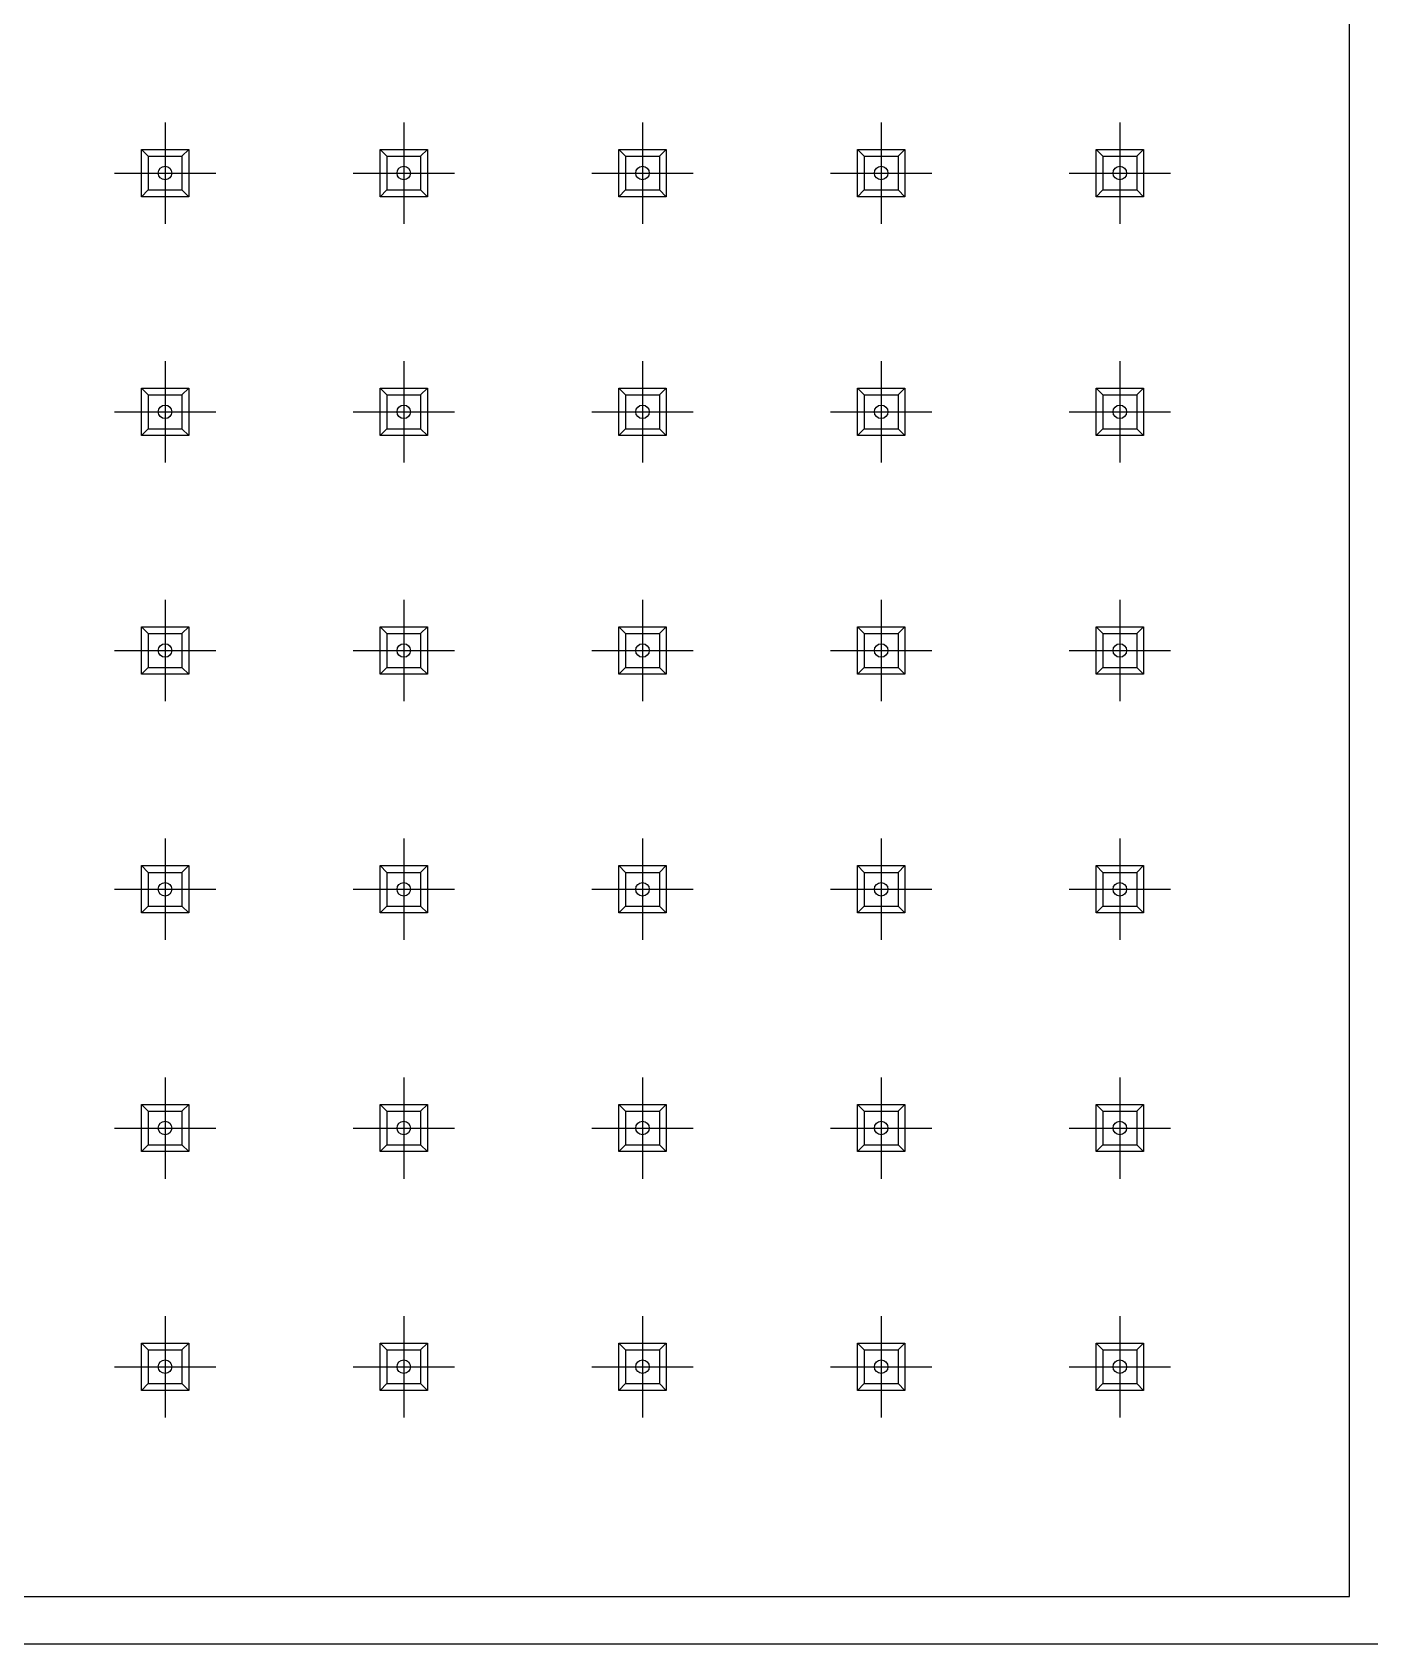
# Model space of a CAD drawing. Extents: x 16296677351 to 16296678444, y -37409617429 to -37409616628.
# Drawn here: x 16296677790.5 to 16296677889.5, y -37409617278.6 to -37409617159.3 of the extents above; entities that cross this region are included whole.
import ezdxf

# ---------------------------------------------------------------- set-up
doc = ezdxf.new("R2010")
doc.units = 0
doc.header["$LTSCALE"] = 10
doc.header["$MEASUREMENT"] = 0
doc.linetypes.add('CENTER', pattern=[2, 1.25, -0.25, 0.25, -0.25])
doc.layers.get('0').update_dxf_attribs({"linetype": 'CONTINUOUS'})

msp = doc.modelspace()

# ---------------------------------------------------------------- linework, layer by layer
for p, q in [((16296677887.97962, -37409617275.052567), (16296677887.97962, -37409617082.052567)), ((16296677798.56295, -37409617167.969231), (16296677802.06295, -37409617167.969231)), ((16296677798.56295, -37409617171.469231), (16296677798.56295, -37409617167.969231)), ((16296677799.06295, -37409617168.469231), (16296677798.56295, -37409617167.969231)), ((16296677799.06295, -37409617168.469231), (16296677799.06295, -37409617170.969231)), ((16296677799.06295, -37409617168.469231), (16296677801.56295, -37409617168.469231)), ((16296677801.56295, -37409617168.469231), (16296677802.06295, -37409617167.969231)), ((16296677801.56295, -37409617168.469231), (16296677801.56295, -37409617170.969231)), ((16296677802.06295, -37409617167.969231), (16296677802.06295, -37409617171.469231)), ((16296677816.22962, -37409617167.969231), (16296677819.72962, -37409617167.969231)), ((16296677816.22962, -37409617171.469231), (16296677816.22962, -37409617167.969231)), ((16296677816.72962, -37409617168.469231), (16296677816.22962, -37409617167.969231)), ((16296677816.72962, -37409617168.469231), (16296677816.72962, -37409617170.969231)), ((16296677816.72962, -37409617168.469231), (16296677819.22962, -37409617168.469231)), ((16296677819.22962, -37409617168.469231), (16296677819.72962, -37409617167.969231)), ((16296677819.22962, -37409617168.469231), (16296677819.22962, -37409617170.969231)), ((16296677819.72962, -37409617167.969231), (16296677819.72962, -37409617171.469231)), ((16296677833.89629, -37409617167.969231), (16296677837.39629, -37409617167.969231)), ((16296677833.89629, -37409617171.469231), (16296677833.89629, -37409617167.969231)), ((16296677834.39629, -37409617168.469231), (16296677833.89629, -37409617167.969231)), ((16296677834.39629, -37409617168.469231), (16296677834.39629, -37409617170.969231)), ((16296677834.39629, -37409617168.469231), (16296677836.89629, -37409617168.469231)), ((16296677836.89629, -37409617168.469231), (16296677837.39629, -37409617167.969231)), ((16296677836.89629, -37409617168.469231), (16296677836.89629, -37409617170.969231)), ((16296677837.39629, -37409617167.969231), (16296677837.39629, -37409617171.469231)), ((16296677851.56295, -37409617167.969231), (16296677855.06295, -37409617167.969231)), ((16296677851.56295, -37409617171.469231), (16296677851.56295, -37409617167.969231)), ((16296677852.06295, -37409617168.469231), (16296677851.56295, -37409617167.969231)), ((16296677852.06295, -37409617168.469231), (16296677852.06295, -37409617170.969231)), ((16296677852.06295, -37409617168.469231), (16296677854.56295, -37409617168.469231)), ((16296677854.56295, -37409617168.469231), (16296677855.06295, -37409617167.969231)), ((16296677854.56295, -37409617168.469231), (16296677854.56295, -37409617170.969231)), ((16296677855.06295, -37409617167.969231), (16296677855.06295, -37409617171.469231)), ((16296677869.22962, -37409617167.969231), (16296677872.72962, -37409617167.969231)), ((16296677869.22962, -37409617171.469231), (16296677869.22962, -37409617167.969231)), ((16296677869.72962, -37409617168.469231), (16296677869.22962, -37409617167.969231)), ((16296677869.72962, -37409617168.469231), (16296677869.72962, -37409617170.969231)), ((16296677869.72962, -37409617168.469231), (16296677872.22962, -37409617168.469231)), ((16296677872.22962, -37409617168.469231), (16296677872.72962, -37409617167.969231)), ((16296677872.22962, -37409617168.469231), (16296677872.22962, -37409617170.969231)), ((16296677872.72962, -37409617167.969231), (16296677872.72962, -37409617171.469231)), ((16296677799.06295, -37409617170.969231), (16296677798.56295, -37409617171.469231)), ((16296677799.06295, -37409617170.969231), (16296677801.56295, -37409617170.969231)), ((16296677801.56295, -37409617170.969231), (16296677802.06295, -37409617171.469231)), ((16296677816.72962, -37409617170.969231), (16296677816.22962, -37409617171.469231)), ((16296677816.72962, -37409617170.969231), (16296677819.22962, -37409617170.969231)), ((16296677819.22962, -37409617170.969231), (16296677819.72962, -37409617171.469231)), ((16296677834.39629, -37409617170.969231), (16296677833.89629, -37409617171.469231)), ((16296677834.39629, -37409617170.969231), (16296677836.89629, -37409617170.969231)), ((16296677836.89629, -37409617170.969231), (16296677837.39629, -37409617171.469231)), ((16296677852.06295, -37409617170.969231), (16296677851.56295, -37409617171.469231)), ((16296677852.06295, -37409617170.969231), (16296677854.56295, -37409617170.969231)), ((16296677854.56295, -37409617170.969231), (16296677855.06295, -37409617171.469231)), ((16296677869.72962, -37409617170.969231), (16296677869.22962, -37409617171.469231)), ((16296677869.72962, -37409617170.969231), (16296677872.22962, -37409617170.969231)), ((16296677872.22962, -37409617170.969231), (16296677872.72962, -37409617171.469231)), ((16296677802.06295, -37409617171.469231), (16296677798.56295, -37409617171.469231)), ((16296677819.72962, -37409617171.469231), (16296677816.22962, -37409617171.469231)), ((16296677837.39629, -37409617171.469231), (16296677833.89629, -37409617171.469231)), ((16296677855.06295, -37409617171.469231), (16296677851.56295, -37409617171.469231)), ((16296677872.72962, -37409617171.469231), (16296677869.22962, -37409617171.469231)), ((16296677798.56295, -37409617185.635902), (16296677802.06295, -37409617185.635902)), ((16296677798.56295, -37409617189.135902), (16296677798.56295, -37409617185.635902)), ((16296677799.06295, -37409617186.135902), (16296677798.56295, -37409617185.635902)), ((16296677799.06295, -37409617186.135902), (16296677799.06295, -37409617188.635902)), ((16296677799.06295, -37409617186.135902), (16296677801.56295, -37409617186.135902)), ((16296677801.56295, -37409617186.135902), (16296677802.06295, -37409617185.635902)), ((16296677801.56295, -37409617186.135902), (16296677801.56295, -37409617188.635902)), ((16296677802.06295, -37409617185.635902), (16296677802.06295, -37409617189.135902)), ((16296677816.22962, -37409617185.635902), (16296677819.72962, -37409617185.635902)), ((16296677816.22962, -37409617189.135902), (16296677816.22962, -37409617185.635902)), ((16296677816.72962, -37409617186.135902), (16296677816.22962, -37409617185.635902)), ((16296677816.72962, -37409617186.135902), (16296677816.72962, -37409617188.635902)), ((16296677816.72962, -37409617186.135902), (16296677819.22962, -37409617186.135902)), ((16296677819.22962, -37409617186.135902), (16296677819.72962, -37409617185.635902)), ((16296677819.22962, -37409617186.135902), (16296677819.22962, -37409617188.635902)), ((16296677819.72962, -37409617185.635902), (16296677819.72962, -37409617189.135902)), ((16296677833.89629, -37409617185.635902), (16296677837.39629, -37409617185.635902)), ((16296677833.89629, -37409617189.135902), (16296677833.89629, -37409617185.635902)), ((16296677834.39629, -37409617186.135902), (16296677833.89629, -37409617185.635902)), ((16296677834.39629, -37409617186.135902), (16296677834.39629, -37409617188.635902)), ((16296677834.39629, -37409617186.135902), (16296677836.89629, -37409617186.135902)), ((16296677836.89629, -37409617186.135902), (16296677837.39629, -37409617185.635902)), ((16296677836.89629, -37409617186.135902), (16296677836.89629, -37409617188.635902)), ((16296677837.39629, -37409617185.635902), (16296677837.39629, -37409617189.135902)), ((16296677851.56295, -37409617185.635902), (16296677855.06295, -37409617185.635902)), ((16296677851.56295, -37409617189.135902), (16296677851.56295, -37409617185.635902)), ((16296677852.06295, -37409617186.135902), (16296677851.56295, -37409617185.635902)), ((16296677852.06295, -37409617186.135902), (16296677852.06295, -37409617188.635902)), ((16296677852.06295, -37409617186.135902), (16296677854.56295, -37409617186.135902)), ((16296677854.56295, -37409617186.135902), (16296677855.06295, -37409617185.635902)), ((16296677854.56295, -37409617186.135902), (16296677854.56295, -37409617188.635902)), ((16296677855.06295, -37409617185.635902), (16296677855.06295, -37409617189.135902)), ((16296677869.22962, -37409617185.635902), (16296677872.72962, -37409617185.635902)), ((16296677869.22962, -37409617189.135902), (16296677869.22962, -37409617185.635902)), ((16296677869.72962, -37409617186.135902), (16296677869.22962, -37409617185.635902)), ((16296677869.72962, -37409617186.135902), (16296677869.72962, -37409617188.635902)), ((16296677869.72962, -37409617186.135902), (16296677872.22962, -37409617186.135902)), ((16296677872.22962, -37409617186.135902), (16296677872.72962, -37409617185.635902)), ((16296677872.22962, -37409617186.135902), (16296677872.22962, -37409617188.635902)), ((16296677872.72962, -37409617185.635902), (16296677872.72962, -37409617189.135902)), ((16296677799.06295, -37409617188.635902), (16296677798.56295, -37409617189.135902)), ((16296677799.06295, -37409617188.635902), (16296677801.56295, -37409617188.635902)), ((16296677801.56295, -37409617188.635902), (16296677802.06295, -37409617189.135902)), ((16296677816.72962, -37409617188.635902), (16296677816.22962, -37409617189.135902)), ((16296677816.72962, -37409617188.635902), (16296677819.22962, -37409617188.635902)), ((16296677819.22962, -37409617188.635902), (16296677819.72962, -37409617189.135902)), ((16296677834.39629, -37409617188.635902), (16296677833.89629, -37409617189.135902)), ((16296677834.39629, -37409617188.635902), (16296677836.89629, -37409617188.635902)), ((16296677836.89629, -37409617188.635902), (16296677837.39629, -37409617189.135902)), ((16296677852.06295, -37409617188.635902), (16296677851.56295, -37409617189.135902)), ((16296677852.06295, -37409617188.635902), (16296677854.56295, -37409617188.635902)), ((16296677854.56295, -37409617188.635902), (16296677855.06295, -37409617189.135902)), ((16296677869.72962, -37409617188.635902), (16296677869.22962, -37409617189.135902)), ((16296677869.72962, -37409617188.635902), (16296677872.22962, -37409617188.635902)), ((16296677872.22962, -37409617188.635902), (16296677872.72962, -37409617189.135902)), ((16296677802.06295, -37409617189.135902), (16296677798.56295, -37409617189.135902)), ((16296677819.72962, -37409617189.135902), (16296677816.22962, -37409617189.135902)), ((16296677837.39629, -37409617189.135902), (16296677833.89629, -37409617189.135902)), ((16296677855.06295, -37409617189.135902), (16296677851.56295, -37409617189.135902)), ((16296677872.72962, -37409617189.135902), (16296677869.22962, -37409617189.135902)), ((16296677798.56295, -37409617203.302567), (16296677802.06295, -37409617203.302567)), ((16296677798.56295, -37409617206.802567), (16296677798.56295, -37409617203.302567)), ((16296677799.06295, -37409617203.802567), (16296677798.56295, -37409617203.302567)), ((16296677799.06295, -37409617203.802567), (16296677799.06295, -37409617206.302567)), ((16296677799.06295, -37409617203.802567), (16296677801.56295, -37409617203.802567)), ((16296677801.56295, -37409617203.802567), (16296677802.06295, -37409617203.302567)), ((16296677801.56295, -37409617203.802567), (16296677801.56295, -37409617206.302567)), ((16296677802.06295, -37409617203.302567), (16296677802.06295, -37409617206.802567)), ((16296677816.22962, -37409617203.302567), (16296677819.72962, -37409617203.302567)), ((16296677816.22962, -37409617206.802567), (16296677816.22962, -37409617203.302567)), ((16296677816.72962, -37409617203.802567), (16296677816.22962, -37409617203.302567)), ((16296677816.72962, -37409617203.802567), (16296677816.72962, -37409617206.302567)), ((16296677816.72962, -37409617203.802567), (16296677819.22962, -37409617203.802567)), ((16296677819.22962, -37409617203.802567), (16296677819.72962, -37409617203.302567)), ((16296677819.22962, -37409617203.802567), (16296677819.22962, -37409617206.302567)), ((16296677819.72962, -37409617203.302567), (16296677819.72962, -37409617206.802567)), ((16296677833.89629, -37409617203.302567), (16296677837.39629, -37409617203.302567)), ((16296677833.89629, -37409617206.802567), (16296677833.89629, -37409617203.302567)), ((16296677834.39629, -37409617203.802567), (16296677833.89629, -37409617203.302567)), ((16296677834.39629, -37409617203.802567), (16296677834.39629, -37409617206.302567)), ((16296677834.39629, -37409617203.802567), (16296677836.89629, -37409617203.802567)), ((16296677836.89629, -37409617203.802567), (16296677837.39629, -37409617203.302567)), ((16296677836.89629, -37409617203.802567), (16296677836.89629, -37409617206.302567)), ((16296677837.39629, -37409617203.302567), (16296677837.39629, -37409617206.802567)), ((16296677851.56295, -37409617203.302567), (16296677855.06295, -37409617203.302567)), ((16296677851.56295, -37409617206.802567), (16296677851.56295, -37409617203.302567)), ((16296677852.06295, -37409617203.802567), (16296677851.56295, -37409617203.302567)), ((16296677852.06295, -37409617203.802567), (16296677852.06295, -37409617206.302567)), ((16296677852.06295, -37409617203.802567), (16296677854.56295, -37409617203.802567)), ((16296677854.56295, -37409617203.802567), (16296677855.06295, -37409617203.302567)), ((16296677854.56295, -37409617203.802567), (16296677854.56295, -37409617206.302567)), ((16296677855.06295, -37409617203.302567), (16296677855.06295, -37409617206.802567)), ((16296677869.22962, -37409617203.302567), (16296677872.72962, -37409617203.302567)), ((16296677869.22962, -37409617206.802567), (16296677869.22962, -37409617203.302567)), ((16296677869.72962, -37409617203.802567), (16296677869.22962, -37409617203.302567)), ((16296677869.72962, -37409617203.802567), (16296677869.72962, -37409617206.302567)), ((16296677869.72962, -37409617203.802567), (16296677872.22962, -37409617203.802567)), ((16296677872.22962, -37409617203.802567), (16296677872.72962, -37409617203.302567)), ((16296677872.22962, -37409617203.802567), (16296677872.22962, -37409617206.302567)), ((16296677872.72962, -37409617203.302567), (16296677872.72962, -37409617206.802567)), ((16296677799.06295, -37409617206.302567), (16296677798.56295, -37409617206.802567)), ((16296677802.06295, -37409617206.802567), (16296677798.56295, -37409617206.802567)), ((16296677799.06295, -37409617206.302567), (16296677801.56295, -37409617206.302567)), ((16296677801.56295, -37409617206.302567), (16296677802.06295, -37409617206.802567)), ((16296677816.72962, -37409617206.302567), (16296677816.22962, -37409617206.802567)), ((16296677819.72962, -37409617206.802567), (16296677816.22962, -37409617206.802567)), ((16296677816.72962, -37409617206.302567), (16296677819.22962, -37409617206.302567)), ((16296677819.22962, -37409617206.302567), (16296677819.72962, -37409617206.802567)), ((16296677834.39629, -37409617206.302567), (16296677833.89629, -37409617206.802567)), ((16296677837.39629, -37409617206.802567), (16296677833.89629, -37409617206.802567)), ((16296677834.39629, -37409617206.302567), (16296677836.89629, -37409617206.302567)), ((16296677836.89629, -37409617206.302567), (16296677837.39629, -37409617206.802567)), ((16296677852.06295, -37409617206.302567), (16296677851.56295, -37409617206.802567)), ((16296677855.06295, -37409617206.802567), (16296677851.56295, -37409617206.802567)), ((16296677852.06295, -37409617206.302567), (16296677854.56295, -37409617206.302567)), ((16296677854.56295, -37409617206.302567), (16296677855.06295, -37409617206.802567)), ((16296677869.72962, -37409617206.302567), (16296677869.22962, -37409617206.802567)), ((16296677872.72962, -37409617206.802567), (16296677869.22962, -37409617206.802567)), ((16296677869.72962, -37409617206.302567), (16296677872.22962, -37409617206.302567)), ((16296677872.22962, -37409617206.302567), (16296677872.72962, -37409617206.802567)), ((16296677798.56295, -37409617220.969231), (16296677802.06295, -37409617220.969231)), ((16296677798.56295, -37409617224.469231), (16296677798.56295, -37409617220.969231)), ((16296677799.06295, -37409617221.469231), (16296677798.56295, -37409617220.969231)), ((16296677801.56295, -37409617221.469231), (16296677802.06295, -37409617220.969231)), ((16296677802.06295, -37409617220.969231), (16296677802.06295, -37409617224.469231)), ((16296677816.22962, -37409617220.969231), (16296677819.72962, -37409617220.969231)), ((16296677816.22962, -37409617224.469231), (16296677816.22962, -37409617220.969231)), ((16296677816.72962, -37409617221.469231), (16296677816.22962, -37409617220.969231)), ((16296677819.22962, -37409617221.469231), (16296677819.72962, -37409617220.969231)), ((16296677819.72962, -37409617220.969231), (16296677819.72962, -37409617224.469231)), ((16296677833.89629, -37409617220.969231), (16296677837.39629, -37409617220.969231)), ((16296677833.89629, -37409617224.469231), (16296677833.89629, -37409617220.969231)), ((16296677834.39629, -37409617221.469231), (16296677833.89629, -37409617220.969231)), ((16296677836.89629, -37409617221.469231), (16296677837.39629, -37409617220.969231)), ((16296677837.39629, -37409617220.969231), (16296677837.39629, -37409617224.469231)), ((16296677851.56295, -37409617220.969231), (16296677855.06295, -37409617220.969231)), ((16296677851.56295, -37409617224.469231), (16296677851.56295, -37409617220.969231)), ((16296677852.06295, -37409617221.469231), (16296677851.56295, -37409617220.969231)), ((16296677854.56295, -37409617221.469231), (16296677855.06295, -37409617220.969231)), ((16296677855.06295, -37409617220.969231), (16296677855.06295, -37409617224.469231)), ((16296677869.22962, -37409617220.969231), (16296677872.72962, -37409617220.969231)), ((16296677869.22962, -37409617224.469231), (16296677869.22962, -37409617220.969231)), ((16296677869.72962, -37409617221.469231), (16296677869.22962, -37409617220.969231)), ((16296677872.22962, -37409617221.469231), (16296677872.72962, -37409617220.969231)), ((16296677872.72962, -37409617220.969231), (16296677872.72962, -37409617224.469231)), ((16296677799.06295, -37409617221.469231), (16296677799.06295, -37409617223.969231)), ((16296677799.06295, -37409617221.469231), (16296677801.56295, -37409617221.469231)), ((16296677801.56295, -37409617221.469231), (16296677801.56295, -37409617223.969231)), ((16296677816.72962, -37409617221.469231), (16296677816.72962, -37409617223.969231)), ((16296677816.72962, -37409617221.469231), (16296677819.22962, -37409617221.469231)), ((16296677819.22962, -37409617221.469231), (16296677819.22962, -37409617223.969231)), ((16296677834.39629, -37409617221.469231), (16296677834.39629, -37409617223.969231)), ((16296677834.39629, -37409617221.469231), (16296677836.89629, -37409617221.469231)), ((16296677836.89629, -37409617221.469231), (16296677836.89629, -37409617223.969231)), ((16296677852.06295, -37409617221.469231), (16296677852.06295, -37409617223.969231)), ((16296677852.06295, -37409617221.469231), (16296677854.56295, -37409617221.469231)), ((16296677854.56295, -37409617221.469231), (16296677854.56295, -37409617223.969231)), ((16296677869.72962, -37409617221.469231), (16296677869.72962, -37409617223.969231)), ((16296677869.72962, -37409617221.469231), (16296677872.22962, -37409617221.469231)), ((16296677872.22962, -37409617221.469231), (16296677872.22962, -37409617223.969231)), ((16296677799.06295, -37409617223.969231), (16296677798.56295, -37409617224.469231)), ((16296677802.06295, -37409617224.469231), (16296677798.56295, -37409617224.469231)), ((16296677799.06295, -37409617223.969231), (16296677801.56295, -37409617223.969231)), ((16296677801.56295, -37409617223.969231), (16296677802.06295, -37409617224.469231)), ((16296677816.72962, -37409617223.969231), (16296677816.22962, -37409617224.469231)), ((16296677819.72962, -37409617224.469231), (16296677816.22962, -37409617224.469231)), ((16296677816.72962, -37409617223.969231), (16296677819.22962, -37409617223.969231)), ((16296677819.22962, -37409617223.969231), (16296677819.72962, -37409617224.469231)), ((16296677834.39629, -37409617223.969231), (16296677833.89629, -37409617224.469231)), ((16296677837.39629, -37409617224.469231), (16296677833.89629, -37409617224.469231)), ((16296677834.39629, -37409617223.969231), (16296677836.89629, -37409617223.969231)), ((16296677836.89629, -37409617223.969231), (16296677837.39629, -37409617224.469231)), ((16296677852.06295, -37409617223.969231), (16296677851.56295, -37409617224.469231)), ((16296677855.06295, -37409617224.469231), (16296677851.56295, -37409617224.469231)), ((16296677852.06295, -37409617223.969231), (16296677854.56295, -37409617223.969231)), ((16296677854.56295, -37409617223.969231), (16296677855.06295, -37409617224.469231)), ((16296677869.72962, -37409617223.969231), (16296677869.22962, -37409617224.469231)), ((16296677872.72962, -37409617224.469231), (16296677869.22962, -37409617224.469231)), ((16296677869.72962, -37409617223.969231), (16296677872.22962, -37409617223.969231)), ((16296677872.22962, -37409617223.969231), (16296677872.72962, -37409617224.469231)), ((16296677798.56295, -37409617238.635902), (16296677802.06295, -37409617238.635902)), ((16296677798.56295, -37409617242.135902), (16296677798.56295, -37409617238.635902)), ((16296677799.06295, -37409617239.135902), (16296677798.56295, -37409617238.635902)), ((16296677801.56295, -37409617239.135902), (16296677802.06295, -37409617238.635902)), ((16296677802.06295, -37409617238.635902), (16296677802.06295, -37409617242.135902)), ((16296677816.22962, -37409617238.635902), (16296677819.72962, -37409617238.635902)), ((16296677816.22962, -37409617242.135902), (16296677816.22962, -37409617238.635902)), ((16296677816.72962, -37409617239.135902), (16296677816.22962, -37409617238.635902)), ((16296677819.22962, -37409617239.135902), (16296677819.72962, -37409617238.635902)), ((16296677819.72962, -37409617238.635902), (16296677819.72962, -37409617242.135902)), ((16296677833.89629, -37409617238.635902), (16296677837.39629, -37409617238.635902)), ((16296677833.89629, -37409617242.135902), (16296677833.89629, -37409617238.635902)), ((16296677834.39629, -37409617239.135902), (16296677833.89629, -37409617238.635902)), ((16296677836.89629, -37409617239.135902), (16296677837.39629, -37409617238.635902)), ((16296677837.39629, -37409617238.635902), (16296677837.39629, -37409617242.135902)), ((16296677851.56295, -37409617238.635902), (16296677855.06295, -37409617238.635902)), ((16296677851.56295, -37409617242.135902), (16296677851.56295, -37409617238.635902)), ((16296677852.06295, -37409617239.135902), (16296677851.56295, -37409617238.635902)), ((16296677854.56295, -37409617239.135902), (16296677855.06295, -37409617238.635902)), ((16296677855.06295, -37409617238.635902), (16296677855.06295, -37409617242.135902)), ((16296677869.22962, -37409617238.635902), (16296677872.72962, -37409617238.635902)), ((16296677869.22962, -37409617242.135902), (16296677869.22962, -37409617238.635902)), ((16296677869.72962, -37409617239.135902), (16296677869.22962, -37409617238.635902)), ((16296677872.22962, -37409617239.135902), (16296677872.72962, -37409617238.635902)), ((16296677872.72962, -37409617238.635902), (16296677872.72962, -37409617242.135902)), ((16296677799.06295, -37409617239.135902), (16296677799.06295, -37409617241.635902)), ((16296677799.06295, -37409617239.135902), (16296677801.56295, -37409617239.135902)), ((16296677801.56295, -37409617239.135902), (16296677801.56295, -37409617241.635902)), ((16296677816.72962, -37409617239.135902), (16296677816.72962, -37409617241.635902)), ((16296677816.72962, -37409617239.135902), (16296677819.22962, -37409617239.135902)), ((16296677819.22962, -37409617239.135902), (16296677819.22962, -37409617241.635902)), ((16296677834.39629, -37409617239.135902), (16296677834.39629, -37409617241.635902)), ((16296677834.39629, -37409617239.135902), (16296677836.89629, -37409617239.135902)), ((16296677836.89629, -37409617239.135902), (16296677836.89629, -37409617241.635902)), ((16296677852.06295, -37409617239.135902), (16296677852.06295, -37409617241.635902)), ((16296677852.06295, -37409617239.135902), (16296677854.56295, -37409617239.135902)), ((16296677854.56295, -37409617239.135902), (16296677854.56295, -37409617241.635902)), ((16296677869.72962, -37409617239.135902), (16296677869.72962, -37409617241.635902)), ((16296677869.72962, -37409617239.135902), (16296677872.22962, -37409617239.135902)), ((16296677872.22962, -37409617239.135902), (16296677872.22962, -37409617241.635902)), ((16296677799.06295, -37409617241.635902), (16296677798.56295, -37409617242.135902)), ((16296677802.06295, -37409617242.135902), (16296677798.56295, -37409617242.135902)), ((16296677799.06295, -37409617241.635902), (16296677801.56295, -37409617241.635902)), ((16296677801.56295, -37409617241.635902), (16296677802.06295, -37409617242.135902)), ((16296677816.72962, -37409617241.635902), (16296677816.22962, -37409617242.135902)), ((16296677819.72962, -37409617242.135902), (16296677816.22962, -37409617242.135902)), ((16296677816.72962, -37409617241.635902), (16296677819.22962, -37409617241.635902)), ((16296677819.22962, -37409617241.635902), (16296677819.72962, -37409617242.135902)), ((16296677834.39629, -37409617241.635902), (16296677833.89629, -37409617242.135902)), ((16296677837.39629, -37409617242.135902), (16296677833.89629, -37409617242.135902)), ((16296677834.39629, -37409617241.635902), (16296677836.89629, -37409617241.635902)), ((16296677836.89629, -37409617241.635902), (16296677837.39629, -37409617242.135902)), ((16296677852.06295, -37409617241.635902), (16296677851.56295, -37409617242.135902)), ((16296677855.06295, -37409617242.135902), (16296677851.56295, -37409617242.135902)), ((16296677852.06295, -37409617241.635902), (16296677854.56295, -37409617241.635902)), ((16296677854.56295, -37409617241.635902), (16296677855.06295, -37409617242.135902)), ((16296677869.72962, -37409617241.635902), (16296677869.22962, -37409617242.135902)), ((16296677872.72962, -37409617242.135902), (16296677869.22962, -37409617242.135902)), ((16296677869.72962, -37409617241.635902), (16296677872.22962, -37409617241.635902)), ((16296677872.22962, -37409617241.635902), (16296677872.72962, -37409617242.135902)), ((16296677798.56295, -37409617256.302567), (16296677802.06295, -37409617256.302567)), ((16296677798.56295, -37409617259.802567), (16296677798.56295, -37409617256.302567)), ((16296677799.06295, -37409617256.802567), (16296677798.56295, -37409617256.302567)), ((16296677799.06295, -37409617256.802567), (16296677799.06295, -37409617259.302567)), ((16296677799.06295, -37409617256.802567), (16296677801.56295, -37409617256.802567)), ((16296677801.56295, -37409617256.802567), (16296677802.06295, -37409617256.302567)), ((16296677801.56295, -37409617256.802567), (16296677801.56295, -37409617259.302567)), ((16296677802.06295, -37409617256.302567), (16296677802.06295, -37409617259.802567)), ((16296677816.22962, -37409617256.302567), (16296677819.72962, -37409617256.302567)), ((16296677816.22962, -37409617259.802567), (16296677816.22962, -37409617256.302567)), ((16296677816.72962, -37409617256.802567), (16296677816.22962, -37409617256.302567)), ((16296677816.72962, -37409617256.802567), (16296677816.72962, -37409617259.302567)), ((16296677816.72962, -37409617256.802567), (16296677819.22962, -37409617256.802567)), ((16296677819.22962, -37409617256.802567), (16296677819.72962, -37409617256.302567)), ((16296677819.22962, -37409617256.802567), (16296677819.22962, -37409617259.302567)), ((16296677819.72962, -37409617256.302567), (16296677819.72962, -37409617259.802567)), ((16296677833.89629, -37409617256.302567), (16296677837.39629, -37409617256.302567)), ((16296677833.89629, -37409617259.802567), (16296677833.89629, -37409617256.302567)), ((16296677834.39629, -37409617256.802567), (16296677833.89629, -37409617256.302567)), ((16296677834.39629, -37409617256.802567), (16296677834.39629, -37409617259.302567)), ((16296677834.39629, -37409617256.802567), (16296677836.89629, -37409617256.802567)), ((16296677836.89629, -37409617256.802567), (16296677837.39629, -37409617256.302567)), ((16296677836.89629, -37409617256.802567), (16296677836.89629, -37409617259.302567)), ((16296677837.39629, -37409617256.302567), (16296677837.39629, -37409617259.802567)), ((16296677851.56295, -37409617256.302567), (16296677855.06295, -37409617256.302567)), ((16296677851.56295, -37409617259.802567), (16296677851.56295, -37409617256.302567)), ((16296677852.06295, -37409617256.802567), (16296677851.56295, -37409617256.302567)), ((16296677852.06295, -37409617256.802567), (16296677852.06295, -37409617259.302567)), ((16296677852.06295, -37409617256.802567), (16296677854.56295, -37409617256.802567)), ((16296677854.56295, -37409617256.802567), (16296677855.06295, -37409617256.302567)), ((16296677854.56295, -37409617256.802567), (16296677854.56295, -37409617259.302567)), ((16296677855.06295, -37409617256.302567), (16296677855.06295, -37409617259.802567)), ((16296677869.22962, -37409617256.302567), (16296677872.72962, -37409617256.302567)), ((16296677869.22962, -37409617259.802567), (16296677869.22962, -37409617256.302567)), ((16296677869.72962, -37409617256.802567), (16296677869.22962, -37409617256.302567)), ((16296677869.72962, -37409617256.802567), (16296677869.72962, -37409617259.302567)), ((16296677869.72962, -37409617256.802567), (16296677872.22962, -37409617256.802567)), ((16296677872.22962, -37409617256.802567), (16296677872.72962, -37409617256.302567)), ((16296677872.22962, -37409617256.802567), (16296677872.22962, -37409617259.302567)), ((16296677872.72962, -37409617256.302567), (16296677872.72962, -37409617259.802567)), ((16296677799.06295, -37409617259.302567), (16296677798.56295, -37409617259.802567)), ((16296677802.06295, -37409617259.802567), (16296677798.56295, -37409617259.802567)), ((16296677799.06295, -37409617259.302567), (16296677801.56295, -37409617259.302567)), ((16296677801.56295, -37409617259.302567), (16296677802.06295, -37409617259.802567)), ((16296677816.72962, -37409617259.302567), (16296677816.22962, -37409617259.802567)), ((16296677819.72962, -37409617259.802567), (16296677816.22962, -37409617259.802567)), ((16296677816.72962, -37409617259.302567), (16296677819.22962, -37409617259.302567)), ((16296677819.22962, -37409617259.302567), (16296677819.72962, -37409617259.802567)), ((16296677834.39629, -37409617259.302567), (16296677833.89629, -37409617259.802567)), ((16296677837.39629, -37409617259.802567), (16296677833.89629, -37409617259.802567)), ((16296677834.39629, -37409617259.302567), (16296677836.89629, -37409617259.302567)), ((16296677836.89629, -37409617259.302567), (16296677837.39629, -37409617259.802567)), ((16296677852.06295, -37409617259.302567), (16296677851.56295, -37409617259.802567)), ((16296677855.06295, -37409617259.802567), (16296677851.56295, -37409617259.802567)), ((16296677852.06295, -37409617259.302567), (16296677854.56295, -37409617259.302567)), ((16296677854.56295, -37409617259.302567), (16296677855.06295, -37409617259.802567)), ((16296677869.72962, -37409617259.302567), (16296677869.22962, -37409617259.802567)), ((16296677872.72962, -37409617259.802567), (16296677869.22962, -37409617259.802567)), ((16296677869.72962, -37409617259.302567), (16296677872.22962, -37409617259.302567)), ((16296677872.22962, -37409617259.302567), (16296677872.72962, -37409617259.802567)), ((16296677694.97962, -37409617275.052567), (16296677887.97962, -37409617275.052567)), ((16296677691.97962, -37409617278.552567), (16296677890.97962, -37409617278.552567))]:
    msp.add_line(p, q)
at = {"color": 1, "linetype": 'CENTER'}
for p, q in [((16296677800.31295, -37409617165.969231), (16296677800.31295, -37409617173.469231)), ((16296677817.97962, -37409617165.969231), (16296677817.97962, -37409617173.469231)), ((16296677835.64629, -37409617165.969231), (16296677835.64629, -37409617173.469231)), ((16296677853.31295, -37409617165.969231), (16296677853.31295, -37409617173.469231)), ((16296677870.97962, -37409617165.969231), (16296677870.97962, -37409617173.469231)), ((16296677796.56295, -37409617169.719231), (16296677804.06295, -37409617169.719231)), ((16296677814.22962, -37409617169.719231), (16296677821.72962, -37409617169.719231)), ((16296677831.89629, -37409617169.719231), (16296677839.39629, -37409617169.719231)), ((16296677849.56295, -37409617169.719231), (16296677857.06295, -37409617169.719231)), ((16296677867.22962, -37409617169.719231), (16296677874.72962, -37409617169.719231)), ((16296677800.31295, -37409617183.635902), (16296677800.31295, -37409617191.135902)), ((16296677817.97962, -37409617183.635902), (16296677817.97962, -37409617191.135902)), ((16296677835.64629, -37409617183.635902), (16296677835.64629, -37409617191.135902)), ((16296677853.31295, -37409617183.635902), (16296677853.31295, -37409617191.135902)), ((16296677870.97962, -37409617183.635902), (16296677870.97962, -37409617191.135902)), ((16296677796.56295, -37409617187.385902), (16296677804.06295, -37409617187.385902)), ((16296677814.22962, -37409617187.385902), (16296677821.72962, -37409617187.385902)), ((16296677831.89629, -37409617187.385902), (16296677839.39629, -37409617187.385902)), ((16296677849.56295, -37409617187.385902), (16296677857.06295, -37409617187.385902)), ((16296677867.22962, -37409617187.385902), (16296677874.72962, -37409617187.385902)), ((16296677800.31295, -37409617201.302567), (16296677800.31295, -37409617208.802567)), ((16296677817.97962, -37409617201.302567), (16296677817.97962, -37409617208.802567)), ((16296677835.64629, -37409617201.302567), (16296677835.64629, -37409617208.802567)), ((16296677853.31295, -37409617201.302567), (16296677853.31295, -37409617208.802567)), ((16296677870.97962, -37409617201.302567), (16296677870.97962, -37409617208.802567)), ((16296677796.56295, -37409617205.052567), (16296677804.06295, -37409617205.052567)), ((16296677814.22962, -37409617205.052567), (16296677821.72962, -37409617205.052567)), ((16296677831.89629, -37409617205.052567), (16296677839.39629, -37409617205.052567)), ((16296677849.56295, -37409617205.052567), (16296677857.06295, -37409617205.052567)), ((16296677867.22962, -37409617205.052567), (16296677874.72962, -37409617205.052567)), ((16296677800.31295, -37409617218.969231), (16296677800.31295, -37409617226.469231)), ((16296677817.97962, -37409617218.969231), (16296677817.97962, -37409617226.469231)), ((16296677835.64629, -37409617218.969231), (16296677835.64629, -37409617226.469231)), ((16296677853.31295, -37409617218.969231), (16296677853.31295, -37409617226.469231)), ((16296677870.97962, -37409617218.969231), (16296677870.97962, -37409617226.469231)), ((16296677796.56295, -37409617222.719231), (16296677804.06295, -37409617222.719231)), ((16296677814.22962, -37409617222.719231), (16296677821.72962, -37409617222.719231)), ((16296677831.89629, -37409617222.719231), (16296677839.39629, -37409617222.719231)), ((16296677849.56295, -37409617222.719231), (16296677857.06295, -37409617222.719231)), ((16296677867.22962, -37409617222.719231), (16296677874.72962, -37409617222.719231)), ((16296677800.31295, -37409617236.635902), (16296677800.31295, -37409617244.135902)), ((16296677817.97962, -37409617236.635902), (16296677817.97962, -37409617244.135902)), ((16296677835.64629, -37409617236.635902), (16296677835.64629, -37409617244.135902)), ((16296677853.31295, -37409617236.635902), (16296677853.31295, -37409617244.135902)), ((16296677870.97962, -37409617236.635902), (16296677870.97962, -37409617244.135902)), ((16296677796.56295, -37409617240.385902), (16296677804.06295, -37409617240.385902)), ((16296677814.22962, -37409617240.385902), (16296677821.72962, -37409617240.385902)), ((16296677831.89629, -37409617240.385902), (16296677839.39629, -37409617240.385902)), ((16296677849.56295, -37409617240.385902), (16296677857.06295, -37409617240.385902)), ((16296677867.22962, -37409617240.385902), (16296677874.72962, -37409617240.385902)), ((16296677800.31295, -37409617254.302567), (16296677800.31295, -37409617261.802567)), ((16296677817.97962, -37409617254.302567), (16296677817.97962, -37409617261.802567)), ((16296677835.64629, -37409617254.302567), (16296677835.64629, -37409617261.802567)), ((16296677853.31295, -37409617254.302567), (16296677853.31295, -37409617261.802567)), ((16296677870.97962, -37409617254.302567), (16296677870.97962, -37409617261.802567)), ((16296677796.56295, -37409617258.052567), (16296677804.06295, -37409617258.052567)), ((16296677814.22962, -37409617258.052567), (16296677821.72962, -37409617258.052567)), ((16296677831.89629, -37409617258.052567), (16296677839.39629, -37409617258.052567)), ((16296677849.56295, -37409617258.052567), (16296677857.06295, -37409617258.052567)), ((16296677867.22962, -37409617258.052567), (16296677874.72962, -37409617258.052567))]:
    msp.add_line(p, q, dxfattribs=at)
for centre in [(16296677800.31295, -37409617169.719231), (16296677817.97962, -37409617169.719231), (16296677835.64629, -37409617169.719231), (16296677853.31295, -37409617169.719231), (16296677870.97962, -37409617169.719231), (16296677800.31295, -37409617187.385902), (16296677817.97962, -37409617187.385902), (16296677835.64629, -37409617187.385902), (16296677853.31295, -37409617187.385902), (16296677870.97962, -37409617187.385902), (16296677800.31295, -37409617205.052567), (16296677817.97962, -37409617205.052567), (16296677835.64629, -37409617205.052567), (16296677853.31295, -37409617205.052567), (16296677870.97962, -37409617205.052567), (16296677800.31295, -37409617222.719231), (16296677817.97962, -37409617222.719231), (16296677835.64629, -37409617222.719231), (16296677853.31295, -37409617222.719231), (16296677870.97962, -37409617222.719231), (16296677800.31295, -37409617240.385902), (16296677817.97962, -37409617240.385902), (16296677835.64629, -37409617240.385902), (16296677853.31295, -37409617240.385902), (16296677870.97962, -37409617240.385902), (16296677800.31295, -37409617258.052567), (16296677817.97962, -37409617258.052567), (16296677835.64629, -37409617258.052567), (16296677853.31295, -37409617258.052567), (16296677870.97962, -37409617258.052567)]:
    msp.add_circle(centre, 0.5)

doc.saveas('drawing.dxf')
